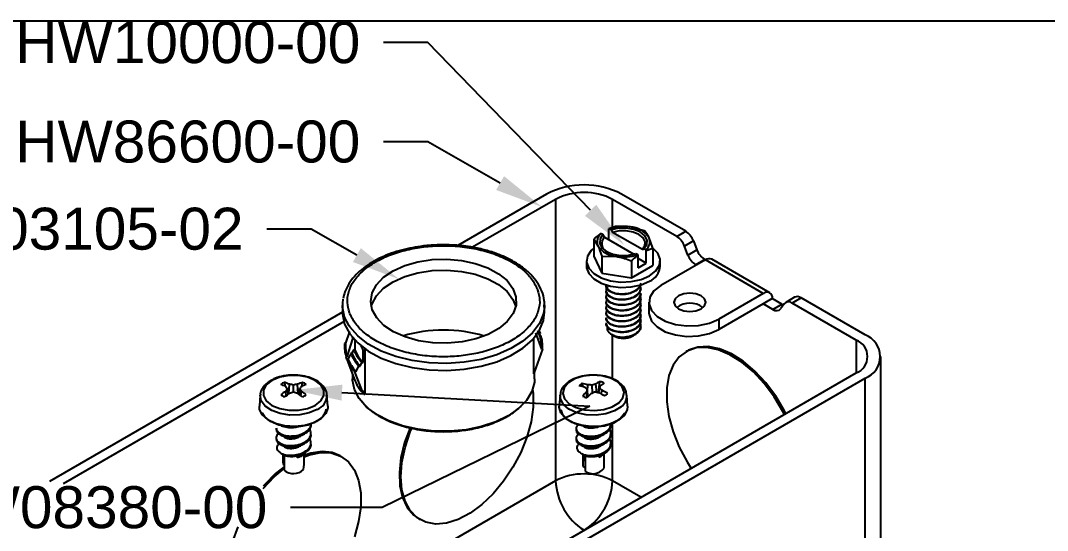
# Model space of a CAD drawing. Extents: x -3.1 to 7.9, y -8.5 to 0.
# Drawn here: x 0.59 to 5.434, y -2.401 to 0.003 of the extents above; entities that cross this region are included whole.
import ezdxf
from ezdxf import colors
from ezdxf.entities.mleader import LeaderData, LeaderLine
from ezdxf.math import Vec2, Vec3

# ---------------------------------------------------------------- set-up
doc = ezdxf.new("R2010")
doc.units = 0
doc.header["$LTSCALE"] = 0.5
doc.header["$MEASUREMENT"] = 0
doc.layers.add('FAB DWG', color=221, linetype='CONTINUOUS')
doc.layers.add('Hardware', color=242, linetype='CONTINUOUS')
doc.layers.add('Text-Unprinted', color=131, linetype='CONTINUOUS', plot=False)
doc.styles.add('LSAD_Standard', font='arial.ttf')

msp = doc.modelspace()

# ---------------------------------------------------------------- linework, layer by layer
at = {"layer": 'Hardware', "transparency": 16777216}
for p, q in [((3.0713, -0.8154), (2.653, -1.0569)), ((3.7274, -0.99), (3.4249, -0.8154)), ((3.1137, -0.8399), (2.7222, -1.0659)), ((3.1137, -0.8399), (3.1137, -2.1667)), ((3.685, -1.0145), (3.3824, -0.8399)), ((3.3824, -0.9729), (3.3824, -0.8399)), ((3.3964, -0.9683), (3.3644, -0.9789)), ((3.3283, -1.0008), (3.3374, -1.0061)), ((3.3442, -1.0176), (3.3374, -1.0061)), ((3.3644, -1.0293), (3.3644, -0.9789)), ((3.3756, -0.984), (3.3665, -0.9788)), ((3.3756, -0.984), (3.3824, -0.9955)), ((3.5232, -1.0769), (3.3824, -0.9955)), ((3.5358, -0.9898), (3.4661, -0.9699)), ((3.685, -1.0145), (3.7274, -0.99)), ((3.2943, -1.0272), (3.2943, -1.1079)), ((3.2943, -1.0272), (3.313, -1.0583)), ((3.3442, -1.0176), (3.4833, -1.0979)), ((3.5731, -1.0703), (3.5545, -1.021)), ((3.7642, -1.0357), (3.7217, -1.0602)), ((3.7381, -1.1023), (3.7217, -1.0602)), ((3.7642, -1.0357), (3.7805, -1.0778)), ((3.2943, -1.1079), (3.3316, -1.1884)), ((3.3316, -1.1077), (3.3316, -1.1884)), ((3.3316, -1.1077), (3.4014, -1.1093)), ((3.4918, -1.0952), (3.5009, -1.1005)), ((3.503, -1.1621), (3.503, -1.103)), ((3.5232, -1.0769), (3.53, -1.0732)), ((3.5391, -1.0784), (3.53, -1.0732)), ((3.5412, -1.081), (3.5731, -1.0703)), ((3.5412, -1.1401), (3.5412, -1.081)), ((3.5731, -1.0703), (3.5731, -1.151)), ((3.7381, -1.1023), (3.7805, -1.0778)), ((3.2597, -1.1294), (3.2597, -1.1548)), ((3.4711, -1.1292), (3.4711, -1.2099)), ((3.4711, -1.2099), (3.5731, -1.151)), ((3.5412, -1.1401), (3.503, -1.118)), ((3.503, -1.1621), (3.5412, -1.1401)), ((3.6077, -1.1548), (3.6077, -1.1294)), ((3.8203, -1.1253), (3.6105, -1.2464)), ((3.8172, -1.1235), (3.7748, -1.148)), ((3.7779, -1.1498), (3.7748, -1.148)), ((3.8203, -1.1253), (3.8172, -1.1235)), ((4.0936, -1.2831), (3.8203, -1.1253)), ((4.1236, -1.2801), (3.8503, -1.1223)), ((3.3316, -1.1884), (3.4711, -1.2099)), ((3.3517, -1.2441), (3.3517, -1.2473)), ((3.5157, -1.26), (3.5157, -1.2568)), ((3.3517, -1.2696), (3.3517, -1.2728)), ((3.3517, -1.2951), (3.3517, -1.2983)), ((3.5157, -1.2855), (3.5157, -1.2823)), ((4.0936, -1.2831), (3.8838, -1.4042)), ((4.136, -1.3076), (4.0936, -1.3321)), ((4.1816, -1.3338), (4.136, -1.3076)), ((4.2414, -1.3011), (4.199, -1.3256)), ((4.2714, -1.304), (4.229, -1.3285)), ((4.5739, -1.4787), (4.2714, -1.304)), ((2.1087, -1.3388), (2.1087, -1.3714)), ((3.0617, -1.3388), (3.0614, -1.3478)), ((3.0617, -1.3714), (3.0617, -1.3388)), ((3.3517, -1.3206), (3.3517, -1.3238)), ((3.3517, -1.3461), (3.3517, -1.3493)), ((3.5157, -1.3111), (3.5157, -1.3079)), ((3.5157, -1.3366), (3.5157, -1.3334)), ((3.5539, -1.3253), (3.5539, -1.3743)), ((4.0936, -1.3321), (3.8838, -1.4532)), ((4.1391, -1.3583), (4.0936, -1.3321)), ((4.1391, -1.3583), (4.1816, -1.3338)), ((4.1922, -1.3318), (4.1759, -1.355)), ((4.5315, -1.5032), (4.229, -1.3285)), ((2.1087, -1.3711), (0.7263, -2.1691)), ((2.1397, -1.4364), (2.1188, -1.3952)), ((3.3517, -1.3717), (3.3517, -1.3748)), ((3.3517, -1.3972), (3.3517, -1.4004)), ((3.5157, -1.3621), (3.5157, -1.3589)), ((3.5157, -1.3876), (3.5157, -1.3844)), ((3.8838, -1.4042), (3.8838, -1.4532)), ((2.1163, -1.4157), (0.7918, -2.1803)), ((3.3517, -1.4227), (3.3517, -1.4259)), ((3.5157, -1.4131), (3.5157, -1.4099)), ((2.1423, -1.4622), (2.1237, -1.5183)), ((2.1311, -1.582), (2.1582, -1.4978)), ((2.1582, -1.4978), (2.1561, -1.4911)), ((2.1582, -1.4978), (2.1616, -1.4974)), ((3.0118, -1.6592), (3.0118, -1.494)), ((3.0186, -1.4689), (3.0467, -1.5463)), ((3.0393, -1.4826), (3.0308, -1.4583)), ((3.0357, -1.4725), (3.0405, -1.4719)), ((3.0405, -1.4719), (3.038, -1.4791)), ((3.0442, -1.4821), (3.0393, -1.4826)), ((3.3775, -1.4763), (3.3892, -1.4831)), ((3.3824, -1.6853), (3.3824, -1.4792)), ((3.3901, -1.4836), (3.3923, -1.4849)), ((3.4751, -1.4849), (3.4793, -1.4825)), ((2.1237, -1.5183), (2.1186, -1.5189)), ((2.1619, -1.5492), (2.1532, -1.5657)), ((2.1668, -1.5486), (2.1619, -1.5492)), ((2.1668, -1.5031), (2.1668, -1.5486)), ((2.1963, -1.5304), (2.1949, -1.5305)), ((2.2146, -1.5444), (2.2146, -1.7557)), ((3.0518, -1.5457), (3.0135, -1.6557)), ((3.0467, -1.5463), (3.0518, -1.5457)), ((4.5315, -1.5032), (4.5315, -1.6583)), ((2.1262, -1.5826), (2.1311, -1.582)), ((2.1299, -1.5927), (2.1262, -1.5826)), ((2.1348, -1.5921), (2.1299, -1.5927)), ((2.1299, -1.5927), (2.1642, -1.6866)), ((2.1483, -1.5663), (2.1348, -1.5921)), ((2.1532, -1.5657), (2.1483, -1.5663)), ((2.2055, -1.5616), (2.2146, -1.5605)), ((2.2055, -1.6085), (2.2055, -1.5616)), ((3.7357, -1.5538), (3.7287, -1.5579)), ((4.6471, -2.9076), (4.6471, -1.5807)), ((2.1723, -1.6522), (2.1863, -1.6263)), ((2.1863, -1.6263), (2.1914, -1.6257)), ((2.1914, -1.6257), (2.2004, -1.6091)), ((2.2004, -1.6091), (2.2055, -1.6085)), ((2.0566, -3.087), (4.5315, -1.6583)), ((2.099, -3.1115), (4.5739, -1.6828)), ((2.1557, -1.6633), (2.1557, -1.6858)), ((2.1672, -1.6528), (2.1723, -1.6522)), ((2.2055, -1.7535), (2.1672, -1.6528)), ((3.0118, -1.6486), (3.0135, -1.6483)), ((3.0135, -1.6557), (3.0135, -1.6483)), ((3.0147, -1.6858), (3.0147, -1.6524)), ((4.5739, -3.0097), (4.5739, -1.6828)), ((1.8395, -1.7214), (1.8356, -1.702)), ((1.8525, -1.7589), (1.8488, -1.7322)), ((1.8559, -1.7566), (1.859, -1.7116)), ((1.8781, -1.7491), (1.8781, -1.7153)), ((1.9003, -1.7566), (1.8972, -1.7116)), ((1.9037, -1.7589), (1.9074, -1.7322)), ((1.9167, -1.7214), (1.9206, -1.702)), ((3.2438, -1.724), (3.2393, -1.7073)), ((3.2681, -1.7686), (3.2635, -1.7354)), ((3.265, -1.7462), (3.2665, -1.7141)), ((3.2877, -1.7531), (3.2868, -1.7156)), ((3.3076, -1.7503), (3.3041, -1.71)), ((3.3158, -1.7517), (3.3227, -1.698)), ((3.318, -1.752), (3.3211, -1.729)), ((3.3307, -1.7582), (3.3323, -1.7399)), ((1.7205, -1.7631), (1.7172, -1.815)), ((1.8432, -1.7655), (1.841, -1.7441)), ((1.9129, -1.7655), (1.9152, -1.7441)), ((2.039, -1.815), (2.0356, -1.7631)), ((2.0356, -1.7631), (2.0357, -1.7651)), ((2.2146, -1.745), (2.2055, -1.7462)), ((2.2055, -1.7462), (2.2055, -1.7535)), ((3.1347, -1.7631), (3.1314, -1.815)), ((3.2626, -1.7744), (3.2594, -1.7479)), ((3.4532, -1.815), (3.4498, -1.7631)), ((1.7961, -1.9189), (1.7961, -1.9246)), ((3.2103, -1.9202), (3.2103, -1.9259)), ((3.3824, -2.1667), (3.3824, -1.8962)), ((1.7961, -1.9643), (1.7961, -1.9699)), ((1.8201, -1.9523), (1.8201, -1.9467)), ((1.9601, -1.9473), (1.9601, -1.9416)), ((3.2103, -1.9656), (3.2103, -1.9713)), ((3.2463, -1.958), (3.2463, -1.9524)), ((3.3743, -1.9486), (3.3743, -1.9429)), ((1.8201, -1.9977), (1.8201, -1.992)), ((1.9601, -1.9926), (1.9601, -1.987)), ((3.2463, -2.0034), (3.2463, -1.9978)), ((3.3743, -1.9939), (3.3743, -1.9883)), ((1.8202, -2.0374), (1.8321, -2.0443)), ((1.8274, -2.0415), (1.8274, -2.0673)), ((1.8333, -2.0476), (1.8333, -2.1162)), ((1.9061, -2.0533), (1.8948, -2.057)), ((1.8948, -2.057), (1.8948, -2.0542)), ((1.9139, -2.0501), (1.9173, -2.0482)), ((1.9287, -2.0673), (1.9287, -2.0388)), ((2.1046, -2.0528), (2.0975, -2.0488)), ((3.2355, -2.038), (3.2491, -2.0458)), ((3.2416, -2.0415), (3.2416, -2.0845)), ((3.2527, -2.0523), (3.2527, -2.1208)), ((3.3177, -2.0519), (3.3305, -2.0433)), ((3.3285, -2.0498), (3.3177, -2.0547)), ((3.3177, -2.0547), (3.3281, -2.0501)), ((3.3177, -2.0547), (3.3177, -2.0519)), ((3.3281, -2.0501), (3.3307, -2.0486)), ((3.3429, -2.0845), (3.3429, -2.0387)), ((1.8309, -2.0919), (1.8333, -2.0938)), ((3.2425, -2.0972), (3.2527, -2.1039)), ((3.1137, -2.1667), (1.6538, -3.0096)), ((3.5166, -2.2442), (3.3824, -2.1667)), ((2.4682, -2.3458), (2.4753, -2.3499))]:
    msp.add_line(p, q, dxfattribs=at)
at = {"layer": 'Hardware', "transparency": 16777216, "flags": 128}
for points in [[(3.3374, -1.0061), (3.3237, -1.026), (3.322, -1.0475), (3.3326, -1.0681), (3.3542, -1.0856), (3.3844, -1.098), (3.4201, -1.1041), (3.4573, -1.1031), (3.4918, -1.0952)], [(3.53, -1.0732), (3.5437, -1.0532), (3.5454, -1.0318), (3.5349, -1.0112), (3.5133, -0.9937), (3.483, -0.9812), (3.4473, -0.9752), (3.4102, -0.9761), (3.3756, -0.984)], [(3.5232, -1.0769), (3.535, -1.0587), (3.536, -1.0394), (3.5262, -1.0208), (3.5067, -1.0051), (3.4794, -0.9938), (3.4473, -0.9882), (3.4138, -0.9888), (3.3824, -0.9955)], [(3.5567, -1.2005), (3.5864, -1.1776), (3.6037, -1.1508), (3.6073, -1.1223), (3.5967, -1.0943), (3.573, -1.0693), (3.5674, -1.0651)], [(3.2943, -1.0694), (3.281, -1.0813), (3.2637, -1.1081), (3.2602, -1.1366), (3.2707, -1.1646), (3.2944, -1.1896), (3.3294, -1.2099), (3.3729, -1.2236), (3.4213, -1.2296), (3.4707, -1.2276), (3.5171, -1.2176), (3.5567, -1.2005)], [(2.249, -1.3607), (2.2417, -1.3208), (2.2484, -1.2809), (2.269, -1.2425), (2.3025, -1.2074), (2.3475, -1.1768), (2.4023, -1.1521), (2.4646, -1.1343), (2.5318, -1.1241), (2.6012, -1.1219), (2.6699, -1.1278), (2.7352, -1.1416), (2.7944, -1.1627), (2.8449, -1.1902), (2.8849, -1.2231), (2.9125, -1.2599), (2.9268, -1.2992), (2.9271, -1.3393), (2.9133, -1.3786), (2.8862, -1.4155), (2.8467, -1.4486), (2.7965, -1.4763), (2.7377, -1.4977), (2.6726, -1.5118), (2.604, -1.518), (2.5345, -1.5161), (2.4672, -1.5062), (2.4047, -1.4887), (2.3495, -1.4643), (2.304, -1.4339), (2.2701, -1.3989), (2.249, -1.3607)], [(3.2597, -1.1548), (3.2602, -1.1619), (3.2707, -1.1899), (3.2944, -1.215), (3.3294, -1.2352), (3.3729, -1.2489), (3.4213, -1.255), (3.4707, -1.2529), (3.5171, -1.2429), (3.5567, -1.2258)], [(2.2446, -1.3457), (2.2484, -1.3323), (2.269, -1.294), (2.3025, -1.2588), (2.3475, -1.2283), (2.4023, -1.2036), (2.4646, -1.1858), (2.5318, -1.1756), (2.6012, -1.1734), (2.6699, -1.1793), (2.7352, -1.1931), (2.7944, -1.2142), (2.8449, -1.2417), (2.8849, -1.2745), (2.9125, -1.3113), (2.9258, -1.3457)], [(3.6105, -1.2464), (3.5775, -1.2718), (3.5583, -1.3016), (3.5544, -1.3333), (3.5661, -1.3643), (3.5924, -1.3922), (3.6313, -1.4146), (3.6796, -1.4298), (3.7334, -1.4366), (3.7882, -1.4343), (3.8398, -1.4232), (3.8838, -1.4042)], [(3.8002, -1.3559), (3.8164, -1.3419), (3.8221, -1.3253), (3.8164, -1.3087), (3.8002, -1.2947), (3.7758, -1.2853), (3.7471, -1.282), (3.7184, -1.2853), (3.6941, -1.2947), (3.6778, -1.3087), (3.6721, -1.3253), (3.6778, -1.3419), (3.6941, -1.3559), (3.7184, -1.3653), (3.7471, -1.3686), (3.7758, -1.3653), (3.8002, -1.3559)], [(2.1188, -1.3952), (2.1089, -1.3476), (2.1113, -1.3102)], [(3.0614, -1.3478), (3.0569, -1.3778), (3.038, -1.4245), (3.0053, -1.4686), (2.9599, -1.5087), (2.903, -1.5437), (2.8366, -1.5725), (2.7625, -1.5941), (2.683, -1.608), (2.6005, -1.6137), (2.5176, -1.6111), (2.4367, -1.6002), (2.3603, -1.5813), (2.2908, -1.5551), (2.2302, -1.5223), (2.1804, -1.4839), (2.1429, -1.4411), (2.1397, -1.4364)], [(4.1816, -1.3338), (4.1871, -1.3366), (4.1884, -1.3372)], [(2.1087, -1.3714), (2.1089, -1.3803), (2.1188, -1.4279)], [(2.1188, -1.4279), (2.1429, -1.4738), (2.1804, -1.5166), (2.2302, -1.5549), (2.2908, -1.5877), (2.3603, -1.614), (2.4367, -1.6328), (2.5176, -1.6437), (2.6005, -1.6464), (2.683, -1.6407), (2.7625, -1.6268), (2.8366, -1.6051), (2.903, -1.5764), (2.9599, -1.5414), (3.0053, -1.5013), (3.038, -1.4572), (3.0569, -1.4105), (3.0617, -1.3714)], [(3.5539, -1.3743), (3.5544, -1.3823), (3.5661, -1.4133), (3.5924, -1.4412), (3.6313, -1.4636), (3.6796, -1.4788), (3.7334, -1.4856), (3.7882, -1.4833), (3.8398, -1.4722), (3.8838, -1.4532)], [(3.0357, -1.461), (3.0372, -1.4641), (3.0405, -1.4719)], [(4.1929, -1.8538), (4.1855, -1.8394), (4.145, -1.7712), (4.0982, -1.7085), (4.0466, -1.6533), (3.9919, -1.6073), (3.9359, -1.572), (3.8803, -1.5487), (3.8269, -1.5379), (3.7775, -1.5401), (3.7337, -1.5551), (3.6968, -1.5826), (3.668, -1.6216), (3.6483, -1.6709), (3.6383, -1.7288), (3.6383, -1.7936), (3.6483, -1.8631), (3.668, -1.9351), (3.6968, -2.0074), (3.7337, -2.0774), (3.7527, -2.1079)], [(4.2, -1.8497), (4.1926, -1.8353), (4.1521, -1.7672), (4.1052, -1.7044), (4.0537, -1.6492), (3.999, -1.6032), (3.9429, -1.568), (3.8873, -1.5446), (3.834, -1.5338), (3.7846, -1.536), (3.7407, -1.551), (3.7357, -1.5538)], [(1.7759, -1.693), (1.7494, -1.7141), (1.7354, -1.7389), (1.7354, -1.765), (1.7494, -1.7898), (1.7759, -1.8109), (1.8125, -1.8263), (1.8555, -1.8343), (1.9007, -1.8343), (1.9437, -1.8263), (1.9802, -1.8109), (2.0068, -1.7898), (2.0207, -1.765), (2.0207, -1.7389), (2.0068, -1.7141), (1.9802, -1.693), (1.9437, -1.6777), (1.9007, -1.6696), (1.8555, -1.6696), (1.8125, -1.6777), (1.7759, -1.693)], [(2.1648, -1.7367), (2.1558, -1.6926), (2.1557, -1.6858)], [(3.0147, -1.6858), (3.0138, -1.7013), (3.0022, -1.7453), (2.9771, -1.7873), (2.9394, -1.8261), (2.8903, -1.8603), (2.8314, -1.889), (2.7647, -1.9111), (2.6921, -1.926), (2.6161, -1.9331), (2.5391, -1.9323), (2.4636, -1.9236), (2.392, -1.9073), (2.3266, -1.8838), (2.2695, -1.854), (2.2226, -1.8187), (2.1873, -1.7792), (2.1648, -1.7367)], [(3.1727, -1.7052), (3.1535, -1.7288), (3.1479, -1.7547), (3.1564, -1.7803), (3.1782, -1.8031), (3.2112, -1.821), (3.2521, -1.8321), (3.297, -1.8353), (3.3414, -1.8304), (3.3809, -1.8178), (3.4119, -1.7988), (3.431, -1.7751), (3.4367, -1.7493), (3.4281, -1.7236), (3.4063, -1.7008), (3.3734, -1.6829), (3.3324, -1.6719), (3.2876, -1.6686), (3.2432, -1.6735), (3.2036, -1.6861), (3.1727, -1.7052)], [(3.0049, -1.7351), (3.0082, -1.7543), (3.0082, -1.8191), (2.9982, -1.8886), (2.9785, -1.9607), (2.9497, -2.0329), (2.9128, -2.103), (2.8689, -2.1687), (2.8195, -2.2279), (2.7662, -2.2787), (2.7106, -2.3195), (2.6546, -2.3489), (2.5999, -2.3661), (2.5483, -2.3704), (2.5015, -2.3617), (2.4609, -2.3404), (2.4279, -2.307), (2.4036, -2.2627), (2.3887, -2.2089), (2.3837, -2.1473)], [(1.7205, -1.7631), (1.7205, -1.7631), (1.7207, -1.761)], [(1.9896, -1.8308), (1.9517, -1.8469), (1.9074, -1.8559), (1.8604, -1.8569), (1.815, -1.8499), (1.7752, -1.8355), (1.7446, -1.8149), (1.7258, -1.79), (1.7205, -1.7631)], [(3.4228, -1.8176), (3.3909, -1.8375), (3.3503, -1.8511), (3.3045, -1.8572), (3.2576, -1.8553), (3.2138, -1.8454), (3.177, -1.8286), (3.1504, -1.8062), (3.1365, -1.7803), (3.1348, -1.762)], [(2.039, -1.815), (2.039, -1.8219), (2.03, -1.8491), (2.0076, -1.8736), (1.9737, -1.8932), (1.9312, -1.9061), (1.8841, -1.9113), (1.8364, -1.9082), (1.7924, -1.8971), (1.7561, -1.879), (1.7305, -1.8556), (1.7181, -1.8288), (1.7172, -1.815)], [(2.0309, -1.8295), (2.0292, -1.8391), (2.0144, -1.8654), (1.9863, -1.8878), (1.9475, -1.904), (1.902, -1.9125), (1.8541, -1.9125), (1.8086, -1.904), (1.7699, -1.8878), (1.7418, -1.8654), (1.7295, -1.8464)], [(3.4532, -1.815), (3.4515, -1.832), (3.4375, -1.8585), (3.4106, -1.8815), (3.3731, -1.8988), (3.3285, -1.909), (3.2807, -1.9111), (3.2339, -1.905), (3.1922, -1.8912), (3.1595, -1.871), (3.1386, -1.8461), (3.1313, -1.8187), (3.1314, -1.815)], [(3.4409, -1.8462), (3.4393, -1.8499), (3.4189, -1.8749), (3.3862, -1.895), (3.3443, -1.9084), (3.2973, -1.9136), (3.2498, -1.9101), (3.2064, -1.8984), (3.1715, -1.8795), (3.1484, -1.8553), (3.1398, -1.8322)], [(2.4272, -1.9174), (2.4018, -1.9866), (2.3844, -2.0583), (2.3769, -2.1268), (2.3794, -2.1901), (2.3919, -2.246), (2.4139, -2.2928), (2.4449, -2.3291), (2.4682, -2.3458)], [(2.3837, -2.1473), (2.3887, -2.0798), (2.4036, -2.0088), (2.4279, -1.9364), (2.4358, -1.9193)], [(2.0975, -2.0488), (2.0602, -2.0335), (2.0121, -2.0281), (1.9596, -2.0356), (1.9287, -2.047)], [(1.9287, -2.0538), (1.953, -2.0436), (2.0064, -2.0328), (2.0558, -2.035), (2.0996, -2.0501), (2.1365, -2.0776), (2.1653, -2.1166), (2.185, -2.1658), (2.195, -2.2238), (2.195, -2.2886), (2.185, -2.3581), (2.1653, -2.4301)], [(1.8948, -2.057), (1.9123, -2.051), (1.9139, -2.0501)], [(1.8333, -2.1001), (1.7931, -2.1317), (1.7405, -2.1848), (1.7349, -2.192)], [(1.7351, -2.2035), (1.7867, -2.1483), (1.8333, -2.1091)], [(1.6152, -2.3837), (1.5886, -2.4561), (1.5713, -2.5277), (1.564, -2.5904)]]:
    msp.add_lwpolyline(points, dxfattribs=at)
at = {"layer": 'Hardware', "transparency": 16777216}
for centre, radius, start, end in [((3.2481, -1.1565), 0.3843, 62.6097, 117.3903), ((3.2481, -1.0991), 0.292, 62.6097, 117.3903), ((3.4339, -1.172), 0.2046, 80.9466, 109.2237), ((3.3573, -1.0394), 0.0482, 126.9582, 203.1416), ((3.4592, -1.0838), 0.1141, 33.4389, 86.5665), ((3.6353, -1.0921), 0.0921, 20.2271, 57.362), ((3.6777, -1.0676), 0.0921, 20.2271, 57.362), ((3.4082, -0.9954), 0.1141, 213.4389, 266.5665), ((3.3741, -1.0481), 0.0427, 134.4334, 247.2701), ((3.5101, -1.0399), 0.0482, 306.9582, 23.1416), ((3.4336, -0.9073), 0.2046, 260.9466, 289.2237), ((3.8245, -1.0705), 0.0921, 200.2271, 237.362), ((3.8669, -1.046), 0.0921, 200.2271, 237.362), ((3.522, -1.1471), 0.086, 293.7953, 354.8845), ((3.8379, -1.1498), 0.0302, 65.6929, 125.6176), ((4.1102, -1.3034), 0.0262, 350.786, 129.2033), ((4.2538, -1.3287), 0.0303, 54.5328, 114.1568), ((3.7471, -1.4337), 0.1042, 53.5915, 126.4085), ((4.1558, -1.3379), 0.0264, 230.7518, 319.4672), ((4.2123, -1.349), 0.0264, 50.7518, 139.4672), ((2.5852, -2.1174), 0.6616, 73.1199, 106.8801), ((2.8899, -1.5324), 0.1574, 354.905, 18.4139), ((2.8932, -1.5324), 0.1591, 355.1875, 18.431), ((3.4337, -1.4074), 0.0878, 241.8705, 298.1241), ((3.4361, -1.3709), 0.1183, 268.8559, 298.0402), ((4.5352, -1.5807), 0.1092, 290.7834, 69.2166), ((2.2772, -1.5322), 0.1591, 175.1875, 198.431), ((2.2804, -1.5323), 0.1574, 174.905, 198.4139), ((2.3477, -1.4722), 0.2011, 202.5196, 222.9189), ((2.3509, -1.4721), 0.1994, 202.5581, 223.1633), ((4.5021, -1.5807), 0.083, 290.7834, 69.2166), ((2.3266, -1.5121), 0.2126, 202.2927, 221.4413), ((2.3298, -1.512), 0.2109, 202.3249, 221.6551), ((2.3387, -1.4877), 0.206, 202.4186, 222.2692), ((2.342, -1.4877), 0.2042, 202.4542, 222.4998), ((2.3484, -1.6189), 0.1963, 200.7635, 223.2771), ((1.861, -1.7661), 0.069, 111.6359, 128.3587), ((1.6866, -2.0429), 0.3561, 64.3142, 68.3101), ((1.7318, -1.988), 0.3042, 65.2833, 70.0448), ((1.5217, -1.9746), 0.407, 36.5369, 38.3416), ((2.1571, -1.9431), 0.3735, 145.6307, 147.8096), ((1.7861, -2.1445), 0.439, 77.9068, 80.4453), ((1.97, -2.1445), 0.439, 99.5547, 102.0932), ((2.0244, -1.988), 0.3042, 109.9552, 114.7167), ((2.2344, -1.9746), 0.407, 141.6584, 143.4631), ((1.5991, -1.9431), 0.3735, 32.1904, 34.3693), ((2.0695, -2.0429), 0.3561, 111.6899, 115.6858), ((1.8951, -1.7661), 0.069, 51.6413, 68.3641), ((3.2648, -1.7513), 0.0509, 120.1614, 140.6643), ((3.1301, -2.1234), 0.4155, 72.8977, 76.7189), ((3.1651, -2.0612), 0.3616, 73.7075, 78.1583), ((3.0176, -2.0269), 0.3814, 49.8473, 52.0251), ((3.7298, -1.8933), 0.4923, 161.2957, 162.8278), ((3.2419, -2.1852), 0.4718, 84.546, 87.0095), ((3.4178, -2.0874), 0.3942, 106.7726, 109.4165), ((3.4487, -1.9161), 0.2518, 120.0152, 125.057), ((4.0001, -1.9771), 0.7229, 159.0165, 159.9332), ((3.0747, -1.9964), 0.3636, 44.8725, 47.3341), ((3.3008, -1.7841), 0.0889, 61.5677, 75.6813), ((3.5075, -1.9668), 0.3083, 122.241, 126.2718), ((3.1312, -2.1479), 0.4549, 59.9475, 63.7668), ((2.088, -2.0979), 0.4315, 124.9256, 128.697), ((1.861, -1.707), 0.069, 231.6413, 248.3641), ((2.1661, -2.2106), 0.5498, 123.9577, 126.9486), ((2.016, -2.2787), 0.5473, 104.5991, 106.676), ((1.7401, -2.2787), 0.5473, 73.324, 75.4009), ((1.5901, -2.2106), 0.5498, 53.0514, 56.0423), ((1.6681, -2.0979), 0.4315, 51.303, 55.0744), ((1.8951, -1.707), 0.069, 291.6359, 308.3587), ((1.9591, -1.7604), 0.0768, 293.3813, 356.468), ((3.5588, -2.0446), 0.4215, 135.2523, 138.8285), ((3.2838, -1.6891), 0.0889, 241.5677, 255.6813), ((3.6768, -2.1652), 0.5695, 134.0885, 136.7658), ((3.4921, -2.2302), 0.519, 111.9767, 114.0506), ((3.22, -2.3086), 0.5652, 80.0056, 82.0817), ((3.0785, -2.2563), 0.5582, 61.4535, 64.5917), ((3.3197, -1.7219), 0.0509, 300.1614, 320.6643), ((3.3858, -1.7652), 0.0641, 305.2575, 1.9159), ((1.8758, -1.9321), 0.1191, 242.5703, 271.0525), ((1.8923, -1.9489), 0.1053, 271.3657, 277.5137), ((3.2922, -1.9184), 0.1328, 250.2341, 276.6872), ((3.3048, -1.9562), 0.0966, 277.6897, 284.2033), ((1.8776, -2.0645), 0.0681, 229.3682, 314.3594), ((3.2908, -2.0684), 0.0647, 234.0293, 322.4586), ((3.2481, -2.426), 0.292, 62.6097, 117.3903), ((3.4054, -2.1535), 0.292, 182.6055, 237.3945), ((3.0888, -2.1528), 0.294, 304.5626, 357.2813)]:
    msp.add_arc(centre, radius, start, end, dxfattribs=at)
for centre, major_axis, ratio, start_param, end_param in [((1.8781, -2.1258), (-0.0422, 0.08), 0.350631, 0.102597, 0.959454), ((1.8781, -2.1258), (0.0259, 0.1288), 0.337709, 4.877825, 5.249943), ((3.2923, -2.1258), (-0.0354, 0.0761), 0.475526, 0.121253, 0.978109), ((3.2923, -2.1258), (0.0183, 0.1311), 0.360292, 4.899442, 5.081972)]:
    msp.add_ellipse(centre, major_axis=major_axis, ratio=ratio, start_param=start_param, end_param=end_param, dxfattribs=at)
for points, knots in [([(3.4661, -0.9699), (3.4644, -0.9697), (3.4409, -0.9662), (3.4178, -0.9673), (3.3964, -0.9683)], [0, 0, 0, 0, 0.0701652, 1, 1, 1, 1]), ([(3.3262, -1.001), (3.3187, -1.0067), (3.3079, -1.0149), (3.2975, -1.0243), (3.2943, -1.0272)], [0, 0, 0, 0, 0.698162, 1, 1, 1, 1]), ([(3.3262, -1.001), (3.3267, -1.001), (3.3274, -1.0009), (3.3281, -1.0008), (3.3283, -1.0008)], [0, 0, 0, 0, 0.634771, 1, 1, 1, 1]), ([(3.3665, -0.9788), (3.3663, -0.9788), (3.3656, -0.9789), (3.3649, -0.9789), (3.3644, -0.9789)], [0, 0, 0, 0, 0.2458373, 1, 1, 1, 1]), ([(3.5545, -1.021), (3.554, -1.02), (3.5477, -1.0065), (3.5415, -0.9979), (3.5358, -0.9898)], [0, 0, 0, 0, 0.0701652, 1, 1, 1, 1]), ([(2.5852, -1.054), (2.559, -1.0547), (2.5222, -1.0557), (2.4692, -1.0621), (2.4253, -1.0697), (2.3753, -1.082), (2.3262, -1.0983), (2.2792, -1.1188), (2.2357, -1.1431), (2.1971, -1.1712), (2.164, -1.2027), (2.1378, -1.2376), (2.1194, -1.2728), (2.1145, -1.2968), (2.1124, -1.3076)], [0, 0, 0, 0, 0.1138, 0.159651, 0.235211, 0.312677, 0.394799, 0.479424, 0.565812, 0.653514, 0.742419, 0.832747, 0.925209, 1, 1, 1, 1]), ([(2.1413, -1.3737), (2.1371, -1.3579), (2.1284, -1.3254), (2.1357, -1.2746), (2.16, -1.2238), (2.2028, -1.1758), (2.2617, -1.1339), (2.3326, -1.1005), (2.4104, -1.0768), (2.4916, -1.0623), (2.576, -1.0567), (2.6637, -1.0604), (2.7519, -1.0746), (2.835, -1.0993), (2.9076, -1.1333), (2.9652, -1.1742), (3.0073, -1.219), (3.0219, -1.2508), (3.029, -1.2663)], [0, 0, 0, 0, 0.058258, 0.120006, 0.18432, 0.25, 0.31568, 0.379994, 0.441742, 0.5, 0.558258, 0.620006, 0.68432, 0.75, 0.81568, 0.879994, 0.941742, 1, 1, 1, 1]), ([(3.0603, -1.3487), (3.0608, -1.3379), (3.0619, -1.3124), (3.0506, -1.2726), (3.0291, -1.2314), (2.9979, -1.1933), (2.9586, -1.1593), (2.9124, -1.1297), (2.8612, -1.1049), (2.8057, -1.0849), (2.752, -1.071), (2.7019, -1.0621), (2.6482, -1.0556), (2.6092, -1.0546), (2.5852, -1.054)], [0, 0, 0, 0, 0.06803, 0.160481, 0.252969, 0.344914, 0.435758, 0.525214, 0.612766, 0.697041, 0.78268, 0.845197, 0.90474, 1, 1, 1, 1]), ([(3.313, -1.0583), (3.3134, -1.0593), (3.3197, -1.073), (3.3259, -1.091), (3.3316, -1.1077)], [0, 0, 0, 0, 0.070165, 1, 1, 1, 1]), ([(3.4014, -1.1093), (3.403, -1.1096), (3.4266, -1.1134), (3.4496, -1.1216), (3.4711, -1.1292)], [0, 0, 0, 0, 0.070165, 1, 1, 1, 1]), ([(3.4711, -1.1292), (3.4742, -1.1264), (3.4847, -1.1169), (3.4955, -1.1087), (3.503, -1.103)], [0, 0, 0, 0, 0.301838, 1, 1, 1, 1]), ([(3.5009, -1.1005), (3.5011, -1.1007), (3.5018, -1.1015), (3.5025, -1.1024), (3.503, -1.103)], [0, 0, 0, 0, 0.2458373, 1, 1, 1, 1]), ([(3.5412, -1.081), (3.5408, -1.0805), (3.5401, -1.0796), (3.5394, -1.0787), (3.5391, -1.0784)], [0, 0, 0, 0, 0.634771, 1, 1, 1, 1]), ([(3.3594, -1.2519), (3.3589, -1.2523), (3.3524, -1.2572), (3.3503, -1.2698), (3.3558, -1.2865), (3.3743, -1.3008), (3.4015, -1.3097), (3.4337, -1.3118), (3.4659, -1.3065), (3.4933, -1.2944), (3.5111, -1.2771), (3.5181, -1.2589), (3.5134, -1.2481), (3.5116, -1.2437)], [0, 0, 0, 0, 0.008535, 0.111107, 0.213679, 0.316251, 0.418823, 0.521396, 0.623968, 0.72654, 0.829112, 0.931684, 1, 1, 1, 1]), ([(3.3517, -1.2441), (3.3529, -1.2497), (3.3554, -1.2611), (3.3744, -1.2752), (3.4015, -1.2842), (3.4337, -1.2863), (3.466, -1.281), (3.4927, -1.2688), (3.509, -1.2553), (3.5112, -1.2461), (3.5118, -1.2437)], [0, 0, 0, 0, 0.1356158, 0.2712316, 0.4068475, 0.5424633, 0.6780791, 0.8136949, 0.9493107, 1, 1, 1, 1]), ([(3.029, -1.2663), (3.0333, -1.2821), (3.042, -1.3146), (3.0346, -1.3654), (3.0104, -1.4163), (2.9675, -1.4642), (2.9087, -1.5061), (2.8377, -1.5395), (2.76, -1.5633), (2.6788, -1.5777), (2.5943, -1.5833), (2.5066, -1.5796), (2.4184, -1.5654), (2.3354, -1.5407), (2.2628, -1.5067), (2.2052, -1.4658), (2.1631, -1.421), (2.1485, -1.3892), (2.1413, -1.3737)], [0, 0, 0, 0, 0.058258, 0.120006, 0.18432, 0.25, 0.31568, 0.379994, 0.441742, 0.5, 0.558258, 0.620006, 0.68432, 0.75, 0.81568, 0.879994, 0.941742, 1, 1, 1, 1]), ([(3.3559, -1.3095), (3.354, -1.3132), (3.3493, -1.3223), (3.3563, -1.3377), (3.3741, -1.3518), (3.4015, -1.3607), (3.4337, -1.3628), (3.4659, -1.3575), (3.4933, -1.3454), (3.5112, -1.3281), (3.5182, -1.309), (3.513, -1.2972), (3.5106, -1.2919)], [0, 0, 0, 0, 0.071223, 0.176622, 0.282021, 0.38742, 0.492819, 0.598218, 0.703617, 0.809016, 0.914415, 1, 1, 1, 1]), ([(3.3572, -1.2806), (3.3546, -1.2854), (3.3492, -1.2957), (3.3562, -1.3121), (3.3742, -1.3263), (3.4015, -1.3352), (3.4337, -1.3373), (3.466, -1.332), (3.4931, -1.3199), (3.512, -1.3025), (3.5145, -1.2891), (3.5157, -1.2823)], [0, 0, 0, 0, 0.099185, 0.211787, 0.324389, 0.436991, 0.549593, 0.662194, 0.774796, 0.887398, 1, 1, 1, 1]), ([(3.3559, -1.335), (3.354, -1.3387), (3.3493, -1.3478), (3.3563, -1.3632), (3.3741, -1.3773), (3.4015, -1.3862), (3.4337, -1.3883), (3.4659, -1.383), (3.4933, -1.3709), (3.5112, -1.3536), (3.5182, -1.3345), (3.513, -1.3227), (3.5106, -1.3174)], [0, 0, 0, 0, 0.0712229, 0.1766219, 0.282021, 0.3874201, 0.4928191, 0.5982182, 0.7036173, 0.8090163, 0.9144154, 1, 1, 1, 1]), ([(3.3559, -1.3605), (3.354, -1.3642), (3.3493, -1.3734), (3.3563, -1.3887), (3.3741, -1.4028), (3.4015, -1.4117), (3.4337, -1.4138), (3.4659, -1.4086), (3.4933, -1.3964), (3.5111, -1.3791), (3.518, -1.3617), (3.5137, -1.3514), (3.5122, -1.3477)], [0, 0, 0, 0, 0.073116, 0.181316, 0.289516, 0.397716, 0.505916, 0.614116, 0.722316, 0.830516, 0.938716, 1, 1, 1, 1]), ([(3.3517, -1.3972), (3.3529, -1.4028), (3.3554, -1.4142), (3.3744, -1.4283), (3.4015, -1.4373), (3.4337, -1.4394), (3.4659, -1.4341), (3.4933, -1.4219), (3.5111, -1.4046), (3.518, -1.387), (3.5136, -1.3766), (3.512, -1.3727)], [0, 0, 0, 0, 0.116345, 0.23269, 0.349035, 0.46538, 0.581725, 0.698069, 0.814414, 0.930759, 1, 1, 1, 1]), ([(3.3517, -1.4227), (3.3529, -1.4284), (3.3554, -1.4397), (3.3744, -1.4538), (3.4015, -1.4628), (3.4337, -1.4649), (3.4659, -1.4596), (3.4933, -1.4475), (3.5112, -1.4302), (3.5182, -1.4111), (3.513, -1.3992), (3.5106, -1.3939)], [0, 0, 0, 0, 0.1134815, 0.2269631, 0.3404446, 0.4539262, 0.5674077, 0.6808893, 0.7943708, 0.9078524, 1, 1, 1, 1]), ([(3.3582, -1.4426), (3.3575, -1.4452), (3.3555, -1.4525), (3.3617, -1.4645), (3.3757, -1.4765), (3.397, -1.4853), (3.4176, -1.4889), (3.4301, -1.4891), (3.4337, -1.4892)], [0, 0, 0, 0, 0.111357, 0.308148, 0.509392, 0.710467, 0.917846, 1, 1, 1, 1]), ([(3.4337, -1.4892), (3.4444, -1.4879), (3.4659, -1.4854), (3.4933, -1.4729), (3.5112, -1.4557), (3.5182, -1.4366), (3.513, -1.4247), (3.5106, -1.4194)], [0, 0, 0, 0, 0.207814, 0.415627, 0.623441, 0.831254, 1, 1, 1, 1]), ([(3.4917, -1.4753), (3.4842, -1.479), (3.4693, -1.4863), (3.4427, -1.4916), (3.4177, -1.4917), (3.3988, -1.4882), (3.392, -1.484), (3.3895, -1.4825)], [0, 0, 0, 0, 0.225006, 0.450003, 0.675335, 0.883349, 1, 1, 1, 1]), ([(3.3902, -1.4835), (3.395, -1.4859), (3.4048, -1.4909), (3.4175, -1.4927), (3.424, -1.4936)], [0, 0, 0, 0, 0.488449, 1, 1, 1, 1]), ([(3.424, -1.4936), (3.4309, -1.4937), (3.4448, -1.494), (3.4645, -1.4898), (3.4745, -1.4846), (3.4791, -1.4822)], [0, 0, 0, 0, 0.348508, 0.700239, 1, 1, 1, 1]), ([(3.424, -1.4936), (3.4272, -1.4936), (3.4384, -1.4935), (3.4527, -1.4916), (3.461, -1.4874), (3.4628, -1.4865)], [0, 0, 0, 0, 0.241032, 0.837012, 1, 1, 1, 1]), ([(2.1949, -1.5305), (2.1961, -1.5322), (2.1984, -1.5355), (2.2016, -1.5426), (2.2041, -1.5503), (2.2053, -1.5569), (2.2054, -1.5604), (2.2055, -1.5616)], [0, 0, 0, 0, 0.2225822, 0.445193, 0.6663306, 0.8810235, 1, 1, 1, 1]), ([(1.7707, -1.6938), (1.7651, -1.6974), (1.7486, -1.7078), (1.731, -1.7286), (1.7204, -1.749), (1.7213, -1.7594), (1.7215, -1.7606)], [0, 0, 0, 0, 0.210928, 0.612789, 0.955011, 1, 1, 1, 1]), ([(2.0341, -1.7657), (2.0344, -1.7616), (2.0354, -1.748), (2.0237, -1.7261), (2.0021, -1.703), (1.9703, -1.6846), (1.9309, -1.6721), (1.8869, -1.6667), (1.8423, -1.6691), (1.8021, -1.6782), (1.7806, -1.6889), (1.7707, -1.6938)], [0, 0, 0, 0, 0.048245, 0.160724, 0.274614, 0.395461, 0.520121, 0.6447, 0.769163, 0.894162, 1, 1, 1, 1]), ([(2.1648, -1.6885), (2.1646, -1.6879), (2.1641, -1.6866), (2.1632, -1.684), (2.1624, -1.6817), (2.162, -1.6805), (2.1618, -1.6801)], [0, 0, 0, 0, 0.294637, 0.589124, 0.887881, 1, 1, 1, 1]), ([(2.1642, -1.6866), (2.1645, -1.6873), (2.165, -1.6888), (2.1654, -1.6901), (2.1655, -1.6903), (2.1652, -1.6896), (2.1649, -1.6888), (2.1648, -1.6885)], [0, 0, 0, 0, 0.225581, 0.451335, 0.672063, 0.884599, 1, 1, 1, 1]), ([(3.0135, -1.6483), (3.0135, -1.6492), (3.0135, -1.6509), (3.0134, -1.6539), (3.0132, -1.6569), (3.013, -1.6594), (3.0127, -1.6614), (3.0124, -1.6627), (3.0121, -1.663), (3.0119, -1.6623), (3.0118, -1.6608), (3.0118, -1.6596), (3.0118, -1.6592)], [0, 0, 0, 0, 0.101783, 0.203508, 0.306867, 0.414074, 0.499354, 0.613633, 0.727983, 0.839964, 0.946581, 1, 1, 1, 1]), ([(3.2936, -1.6686), (3.2897, -1.6683), (3.2712, -1.6672), (3.2379, -1.6727), (3.1989, -1.685), (3.1767, -1.6981), (3.1675, -1.7058), (3.1669, -1.7062)], [0, 0, 0, 0, 0.078898, 0.383675, 0.690407, 0.982546, 1, 1, 1, 1]), ([(3.4487, -1.7631), (3.4479, -1.7558), (3.4463, -1.739), (3.4298, -1.7157), (3.4038, -1.6945), (3.3685, -1.6786), (3.3304, -1.6692), (3.3045, -1.6688), (3.2936, -1.6686)], [0, 0, 0, 0, 0.131319, 0.302195, 0.480596, 0.668605, 0.85916, 1, 1, 1, 1]), ([(3.1654, -1.7075), (3.1608, -1.7118), (3.1488, -1.7233), (3.1373, -1.7419), (3.1365, -1.7566), (3.1362, -1.7619)], [0, 0, 0, 0, 0.281722, 0.741945, 1, 1, 1, 1]), ([(2.1995, -1.7906), (2.2092, -1.8023), (2.2315, -1.8289), (2.2837, -1.8646), (2.3513, -1.8965), (2.4291, -1.9196), (2.5117, -1.9329), (2.5938, -1.9364), (2.6728, -1.9311), (2.7488, -1.9176), (2.8216, -1.8954), (2.8879, -1.8641), (2.929, -1.835), (2.9477, -1.8174), (2.951, -1.8141)], [0, 0, 0, 0, 0.0611958, 0.1390168, 0.2184892, 0.2979616, 0.3757826, 0.4504974, 0.5209897, 0.591482, 0.6661968, 0.7440177, 0.8234902, 0.8417042, 0.8417042, 0.8417042, 0.8417042]), ([(2.2146, -1.7557), (2.2146, -1.7564), (2.2145, -1.7579), (2.2137, -1.7593), (2.2126, -1.7598), (2.2113, -1.7594), (2.2098, -1.7583), (2.2084, -1.7563), (2.207, -1.7535), (2.206, -1.7505), (2.2055, -1.7479), (2.2055, -1.7466), (2.2055, -1.7462)], [0, 0, 0, 0, 0.100914, 0.201744, 0.304915, 0.413129, 0.500855, 0.614155, 0.727555, 0.838065, 0.943968, 1, 1, 1, 1]), ([(1.7961, -1.9189), (1.7973, -1.9242), (1.7994, -1.9348), (1.8132, -1.9427), (1.8201, -1.9467)], [0, 0, 0, 0, 0.50377, 1, 1, 1, 1]), ([(1.7961, -1.9246), (1.7973, -1.9299), (1.7994, -1.9404), (1.8132, -1.9484), (1.8201, -1.9523)], [0, 0, 0, 0, 0.50377, 1, 1, 1, 1]), ([(1.8201, -1.9467), (1.8285, -1.9496), (1.8455, -1.9556), (1.8781, -1.9559), (1.9102, -1.9497), (1.9379, -1.9362), (1.9548, -1.9175), (1.9621, -1.9033), (1.96, -1.8963), (1.96, -1.8963)], [0, 0, 0, 0, 0.16544, 0.335307, 0.498332, 0.666697, 0.835062, 0.998088, 1, 1, 1, 1]), ([(1.8201, -1.9523), (1.8285, -1.9553), (1.8455, -1.9612), (1.8781, -1.9615), (1.9102, -1.9553), (1.9379, -1.9418), (1.9548, -1.9232), (1.9621, -1.9089), (1.96, -1.902), (1.96, -1.9019)], [0, 0, 0, 0, 0.16544, 0.335307, 0.498332, 0.666697, 0.835062, 0.998088, 1, 1, 1, 1]), ([(1.8201, -1.9069), (1.8285, -1.9098), (1.8454, -1.9157), (1.8745, -1.9167), (1.8915, -1.9126), (1.898, -1.9111)], [0, 0, 0, 0, 0.376756, 0.763592, 1, 1, 1, 1]), ([(1.8201, -1.992), (1.8285, -1.995), (1.8455, -2.001), (1.8781, -2.0013), (1.9102, -1.9951), (1.9377, -1.9816), (1.9556, -1.9629), (1.9627, -1.942), (1.957, -1.9285), (1.9542, -1.9218)], [0, 0, 0, 0, 0.1430241, 0.2898745, 0.4308111, 0.5763635, 0.7219158, 0.8628524, 1, 1, 1, 1]), ([(3.2223, -1.9004), (3.2182, -1.9042), (3.2092, -1.9125), (3.21, -1.9282), (3.2216, -1.9429), (3.2381, -1.9492), (3.2463, -1.9524)], [0, 0, 0, 0, 0.218674, 0.474279, 0.740609, 1, 1, 1, 1]), ([(3.2118, -1.9259), (3.2115, -1.9284), (3.2106, -1.9363), (3.222, -1.9486), (3.2383, -1.9549), (3.2463, -1.958)], [0, 0, 0, 0, 0.189689, 0.600193, 1, 1, 1, 1]), ([(3.2463, -1.9524), (3.2558, -1.9543), (3.275, -1.9583), (3.3081, -1.955), (3.3386, -1.9454), (3.3616, -1.9291), (3.3738, -1.9119), (3.373, -1.9012), (3.3728, -1.8976)], [0, 0, 0, 0, 0.179906, 0.364625, 0.541905, 0.724991, 0.908077, 1, 1, 1, 1]), ([(3.2463, -1.958), (3.2558, -1.96), (3.275, -1.964), (3.3081, -1.9606), (3.3386, -1.951), (3.3616, -1.9348), (3.3738, -1.9176), (3.373, -1.9068), (3.3728, -1.9032)], [0, 0, 0, 0, 0.179906, 0.364625, 0.541905, 0.724991, 0.908077, 1, 1, 1, 1]), ([(3.2463, -1.9127), (3.2557, -1.9145), (3.2748, -1.9183), (3.3002, -1.917), (3.3123, -1.9128), (3.3143, -1.9121)], [0, 0, 0, 0, 0.446905, 0.905766, 1, 1, 1, 1]), ([(3.2463, -1.9978), (3.2558, -1.9997), (3.275, -2.0037), (3.3082, -2.0004), (3.3385, -1.9908), (3.3621, -1.9745), (3.3743, -1.9542), (3.376, -1.936), (3.3692, -1.9263), (3.367, -1.9231)], [0, 0, 0, 0, 0.153178, 0.310453, 0.461395, 0.617281, 0.773166, 0.924108, 1, 1, 1, 1]), ([(1.8088, -1.9444), (1.8064, -1.9459), (1.7978, -1.9513), (1.7945, -1.9645), (1.7998, -1.9801), (1.8134, -1.9881), (1.8201, -1.992)], [0, 0, 0, 0, 0.111298, 0.40203, 0.704962, 1, 1, 1, 1]), ([(1.7961, -1.9699), (1.7973, -1.9752), (1.7994, -1.9858), (1.8132, -1.9937), (1.8201, -1.9977)], [0, 0, 0, 0, 0.50377, 1, 1, 1, 1]), ([(1.8201, -1.9977), (1.8285, -2.0006), (1.8455, -2.0066), (1.8781, -2.0069), (1.9102, -2.0007), (1.9379, -1.9872), (1.9548, -1.9685), (1.9621, -1.9543), (1.96, -1.9473), (1.96, -1.9473)], [0, 0, 0, 0, 0.16544, 0.335307, 0.498332, 0.666697, 0.835062, 0.998088, 1, 1, 1, 1]), ([(1.821, -2.0378), (1.8293, -2.0406), (1.8461, -2.0464), (1.8783, -2.0466), (1.9102, -2.0404), (1.9377, -2.0269), (1.9556, -2.0083), (1.9627, -1.9874), (1.957, -1.9739), (1.9542, -1.9672)], [0, 0, 0, 0, 0.1412665, 0.2860205, 0.4277219, 0.5740643, 0.7204066, 0.8621081, 1, 1, 1, 1]), ([(1.8275, -1.9495), (1.8282, -1.9524), (1.8297, -1.958), (1.8414, -1.965), (1.8582, -1.9688), (1.8781, -1.968), (1.8976, -1.963), (1.911, -1.9567), (1.9152, -1.9517), (1.9158, -1.9509)], [0, 0, 0, 0, 0.1632416, 0.3238811, 0.4845207, 0.649621, 0.8078319, 0.9714171, 1, 1, 1, 1]), ([(3.2223, -1.9458), (3.2182, -1.9496), (3.2092, -1.9579), (3.21, -1.9736), (3.2216, -1.9883), (3.2381, -1.9946), (3.2463, -1.9978)], [0, 0, 0, 0, 0.2186737, 0.4742786, 0.7406091, 1, 1, 1, 1]), ([(3.2118, -1.9713), (3.2115, -1.9737), (3.2106, -1.9816), (3.222, -1.9939), (3.2383, -2.0003), (3.2463, -2.0034)], [0, 0, 0, 0, 0.189689, 0.600193, 1, 1, 1, 1]), ([(3.2426, -1.9508), (3.2424, -1.9522), (3.2418, -1.9566), (3.2491, -1.963), (3.2631, -1.9686), (3.2819, -1.9705), (3.3019, -1.9674), (3.3192, -1.9615), (3.3265, -1.9551), (3.3294, -1.9526)], [0, 0, 0, 0, 0.076616, 0.242672, 0.404241, 0.56581, 0.731866, 0.890992, 1, 1, 1, 1]), ([(3.2463, -2.0034), (3.2558, -2.0054), (3.275, -2.0093), (3.3081, -2.006), (3.3386, -1.9964), (3.3616, -1.9801), (3.3738, -1.9629), (3.373, -1.9522), (3.3728, -1.9486)], [0, 0, 0, 0, 0.179906, 0.364625, 0.541905, 0.724991, 0.908077, 1, 1, 1, 1]), ([(3.2473, -2.0434), (3.2567, -2.0453), (3.2757, -2.049), (3.3084, -2.0457), (3.3385, -2.0361), (3.3621, -2.0198), (3.3743, -1.9995), (3.376, -1.9814), (3.3692, -1.9717), (3.367, -1.9685)], [0, 0, 0, 0, 0.151354, 0.306444, 0.458264, 0.615055, 0.771847, 0.923667, 1, 1, 1, 1]), ([(1.821, -2.0378), (1.8156, -2.0341), (1.8048, -2.0268), (1.7993, -2.0131), (1.8009, -2.0005), (1.8082, -1.9939), (1.8111, -1.9913)], [0, 0, 0, 0, 0.274242, 0.548254, 0.82133, 1, 1, 1, 1]), ([(1.8275, -1.9949), (1.8282, -1.9977), (1.8297, -2.0034), (1.8414, -2.0104), (1.8582, -2.0141), (1.8781, -2.0134), (1.8976, -2.0083), (1.911, -2.002), (1.9152, -1.997), (1.9158, -1.9963)], [0, 0, 0, 0, 0.163242, 0.323881, 0.484521, 0.649621, 0.807832, 0.971417, 1, 1, 1, 1]), ([(1.878, -2.0512), (1.8782, -2.0512), (1.8887, -2.0502), (1.9102, -2.046), (1.9379, -2.0326), (1.9548, -2.0139), (1.9621, -1.9997), (1.96, -1.9927), (1.96, -1.9926)], [0, 0, 0, 0, 0.0033917, 0.2478243, 0.5002622, 0.7527002, 0.9971327, 1, 1, 1, 1]), ([(1.9342, -2.0326), (1.9339, -2.0333), (1.9317, -2.0381), (1.9222, -2.0459), (1.9114, -2.0509), (1.9061, -2.0533)], [0, 0, 0, 0, 0.074341, 0.54717, 1, 1, 1, 1]), ([(3.2473, -2.0434), (3.2407, -2.0404), (3.2275, -2.0344), (3.2166, -2.0214), (3.2149, -2.0077), (3.2182, -1.9976), (3.224, -1.9937), (3.2244, -1.9934)], [0, 0, 0, 0, 0.244798, 0.489392, 0.733148, 0.977338, 1, 1, 1, 1]), ([(3.2426, -1.9962), (3.2424, -1.9976), (3.2418, -2.002), (3.2491, -2.0084), (3.2631, -2.014), (3.2819, -2.0158), (3.3019, -2.0127), (3.3192, -2.0069), (3.3265, -2.0005), (3.3294, -1.9979)], [0, 0, 0, 0, 0.076616, 0.242672, 0.404241, 0.56581, 0.731866, 0.890992, 1, 1, 1, 1]), ([(3.3077, -2.0503), (3.3078, -2.0503), (3.3182, -2.0482), (3.3387, -2.0417), (3.3616, -2.0255), (3.3738, -2.0083), (3.373, -1.9975), (3.3728, -1.9939)], [0, 0, 0, 0, 0.003857, 0.281797, 0.568839, 0.855882, 1, 1, 1, 1]), ([(1.8324, -2.0438), (1.8352, -2.0454), (1.842, -2.0491), (1.8584, -2.0516), (1.8719, -2.0513), (1.878, -2.0512)], [0, 0, 0, 0, 0.288828, 0.680338, 1, 1, 1, 1]), ([(1.8948, -2.0542), (1.9, -2.0522), (1.9078, -2.0491), (1.9131, -2.0439), (1.9148, -2.0422)], [0, 0, 0, 0, 0.666313, 1, 1, 1, 1]), ([(3.2493, -2.0455), (3.2501, -2.0461), (3.2537, -2.0487), (3.2677, -2.052), (3.287, -2.053), (3.3013, -2.0512), (3.3077, -2.0503)], [0, 0, 0, 0, 0.0947611, 0.4131258, 0.7362079, 1, 1, 1, 1]), ([(3.3457, -2.0348), (3.3445, -2.0367), (3.3408, -2.0426), (3.3335, -2.0469), (3.3285, -2.0498)], [0, 0, 0, 0, 0.327428, 1, 1, 1, 1])]:
    msp.add_open_spline(points, degree=3, knots=knots, dxfattribs=at)
for points in [[(3.5157, -1.2345), (3.5145, -1.2412), (3.512, -1.2547), (3.4931, -1.272), (3.4659, -1.2842), (3.4337, -1.2895), (3.4015, -1.2873), (3.3744, -1.2784), (3.3554, -1.2643), (3.3529, -1.2529), (3.3517, -1.2473)], [(3.5157, -1.26), (3.5145, -1.2667), (3.512, -1.2802), (3.4931, -1.2976), (3.4659, -1.3097), (3.4337, -1.315), (3.4015, -1.3129), (3.3744, -1.3039), (3.3554, -1.2898), (3.3529, -1.2784), (3.3517, -1.2728)], [(3.5157, -1.2855), (3.5145, -1.2923), (3.512, -1.3057), (3.4931, -1.3231), (3.4659, -1.3352), (3.4337, -1.3405), (3.4015, -1.3384), (3.3744, -1.3294), (3.3554, -1.3153), (3.3529, -1.304), (3.3517, -1.2983)], [(3.5157, -1.3111), (3.5145, -1.3178), (3.512, -1.3312), (3.4931, -1.3486), (3.4659, -1.3607), (3.4337, -1.366), (3.4015, -1.3639), (3.3744, -1.355), (3.3554, -1.3408), (3.3529, -1.3295), (3.3517, -1.3238)], [(3.5157, -1.3366), (3.5145, -1.3433), (3.512, -1.3568), (3.4931, -1.3741), (3.4659, -1.3862), (3.4337, -1.3915), (3.4015, -1.3894), (3.3744, -1.3805), (3.3554, -1.3663), (3.3529, -1.355), (3.3517, -1.3493)], [(3.5157, -1.3621), (3.5145, -1.3688), (3.512, -1.3823), (3.4931, -1.3996), (3.4659, -1.4117), (3.4337, -1.417), (3.4015, -1.4149), (3.3744, -1.406), (3.3554, -1.3918), (3.3529, -1.3805), (3.3517, -1.3748)], [(3.5157, -1.3876), (3.5145, -1.3943), (3.512, -1.4078), (3.4931, -1.4251), (3.4659, -1.4373), (3.4337, -1.4426), (3.4015, -1.4405), (3.3744, -1.4315), (3.3554, -1.4174), (3.3529, -1.406), (3.3517, -1.4004)], [(3.5157, -1.4131), (3.5145, -1.4198), (3.512, -1.4333), (3.4931, -1.4507), (3.4659, -1.4628), (3.4337, -1.4681), (3.4015, -1.466), (3.3744, -1.457), (3.3554, -1.4429), (3.3529, -1.4315), (3.3517, -1.4259)], [(3.5157, -1.4386), (3.5146, -1.4454), (3.5124, -1.459), (3.4986, -1.4699), (3.4917, -1.4753)]]:
    msp.add_open_spline(points, degree=3, dxfattribs=at)
at = {"layer": 'Text-Unprinted', "ltscale": 0.5, "transparency": 16777216}
msp.add_lwpolyline([(7.9032, 0), (0, 0), (0, -8.4768), (7.9032, -8.4768)], close=True, dxfattribs=at)

# ---------------------------------------------------------------- leaders
at = {"layer": 'FAB DWG', "ltscale": 0.5, "transparency": 16777216}
ml = msp.add_multileader_mtext('Standard', dxfattribs=at)
ml.set_content('HW10000-00', color=256, style='LSAD_Standard')
ml.set_leader_properties()
ml.build(insert=Vec2(0, 0))
ml.multileader.update_dxf_attribs({"text_left_attachment_type": 2, "dogleg_length": 0.36, "arrow_head_size": 0.2284})
ctx = ml.context
ctx.base_point, ctx.char_height, ctx.arrow_head_size, ctx.landing_gap_size, ctx.plane_origin = Vec3(0.4909, -0.1009), 0.19771, 0.2284, 0.1096, Vec3(4.2708, 15.3659)
ctx.left_attachment, ctx.text_align_type = 2, 2
notes = []
notes.append((ctx, [(1, (1, 1, 0), (2.512, -0.1005), (-1, 0), 0.2098, [(1, [(3.4379, -1.0553)], 0, [])])]))
ctx.mtext.insert, ctx.mtext.width, ctx.mtext.defined_height, ctx.mtext.alignment, ctx.mtext.flow_direction = Vec3(2.1926, 0), 4.716156, 0.7905, 3, 5
ml = msp.add_multileader_mtext('Standard', dxfattribs=at)
ml.set_content('HW86600-00', color=256, style='LSAD_Standard')
ml.set_leader_properties()
ml.build(insert=Vec2(0, 0))
ml.multileader.update_dxf_attribs({"text_left_attachment_type": 2, "dogleg_length": 0.36, "arrow_head_size": 0.2284})
ctx = ml.context
ctx.base_point, ctx.char_height, ctx.arrow_head_size, ctx.landing_gap_size, ctx.plane_origin = Vec3(0.4909, -0.5692), 0.19771, 0.2284, 0.1096, Vec3(4.2708, 14.8976)
ctx.left_attachment, ctx.text_align_type = 2, 2
notes.append((ctx, [(1, (1, 1, 0), (2.512, -0.5688), (-1, 0), 0.2098, [(1, [(3.0504, -0.8764)], 0, [])])]))
ctx.mtext.insert, ctx.mtext.width, ctx.mtext.defined_height, ctx.mtext.alignment, ctx.mtext.flow_direction = Vec3(2.1926, -0.4683), 4.716156, 0.7905, 3, 5
ml = msp.add_multileader_mtext('Standard', dxfattribs=at)
ml.set_content('HW03105-02', color=256, style='LSAD_Standard')
ml.set_leader_properties()
ml.build(insert=Vec2(0, 0))
ml.multileader.update_dxf_attribs({"text_left_attachment_type": 2, "dogleg_length": 0.36, "arrow_head_size": 0.2284})
ctx = ml.context
ctx.base_point, ctx.char_height, ctx.arrow_head_size, ctx.landing_gap_size, ctx.plane_origin = Vec3(-0.0582, -0.9803), 0.19771, 0.2284, 0.1096, Vec3(3.5953, 14.5581)
ctx.left_attachment, ctx.text_align_type = 2, 2
notes.append((ctx, [(1, (1, 1, 0), (1.9616, -0.9799), (-1, 0), 0.2098, [(1, [(2.3749, -1.2159)], 0, [])])]))
ctx.mtext.insert, ctx.mtext.width, ctx.mtext.defined_height, ctx.mtext.alignment, ctx.mtext.flow_direction = Vec3(1.6421, -0.8793), 4.716156, 0.7905, 3, 5
ml = msp.add_multileader_mtext('Standard', dxfattribs=at)
ml.set_content('HW08380-00', color=256, style='LSAD_Standard')
ml.set_leader_properties()
ml.build(insert=Vec2(0, 0))
ml.multileader.update_dxf_attribs({"text_left_attachment_type": 2, "dogleg_length": 0.36, "arrow_head_size": 0.2284})
ctx = ml.context
ctx.base_point, ctx.char_height, ctx.arrow_head_size, ctx.landing_gap_size, ctx.plane_origin = Vec3(0.0527, -2.293), 0.19771, 0.2284, 0.1096, Vec3(3.0985, 14.0354)
ctx.left_attachment, ctx.text_align_type = 2, 2
notes.append((ctx, [(1, (1, 1, 0), (2.2962, -2.2926), (-1, 0), 0.4322, [(0, [(1.8781, -1.7386), (3.2757, -1.8148)], 0, [])])]))
ctx.mtext.insert, ctx.mtext.width, ctx.mtext.defined_height, ctx.mtext.alignment, ctx.mtext.flow_direction = Vec3(1.7544, -2.192), 4.716156, 0.7905, 3, 5
for ctx, leaders in notes:
    for number, flags, end, landing, length, lines in leaders:
        leader = LeaderData()
        leader.index, (leader.has_last_leader_line, leader.has_dogleg_vector, leader.attachment_direction) = number, flags
        leader.last_leader_point, leader.dogleg_vector, leader.dogleg_length = Vec3(end), Vec3(landing), length
        for number, points, colour, breaks in lines:
            line = LeaderLine()
            line.index, line.vertices, line.color, line.breaks = number, Vec3.list(points), colors.encode_raw_color(colour), breaks
            leader.lines.append(line)
        ctx.leaders.append(leader)

doc.saveas('drawing.dxf')
